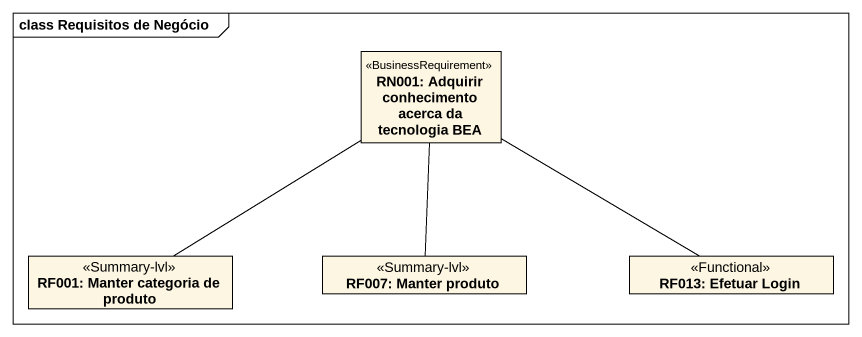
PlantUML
@startuml
mainframe class Requisitos de Negócio
hide circle
hide empty members
class "RN001: Adquirir conhecimento acerca da tecnologia BEA" as RN001_Adquirir_conhecimento <<BusinessRequirement>>
class "RF001: Manter categoria de produto" as RF001_Manter_categoria_de <<Summary-lvl>>
class "RF007: Manter produto" as RF007_Manter_produto <<Summary-lvl>>
class "RF013: Efetuar Login" as RF013_Efetuar_Login <<Functional>>
RN001_Adquirir_conhecimento -- RF001_Manter_categoria_de
RN001_Adquirir_conhecimento -- RF007_Manter_produto
RN001_Adquirir_conhecimento -right- RF013_Efetuar_Login
@enduml
